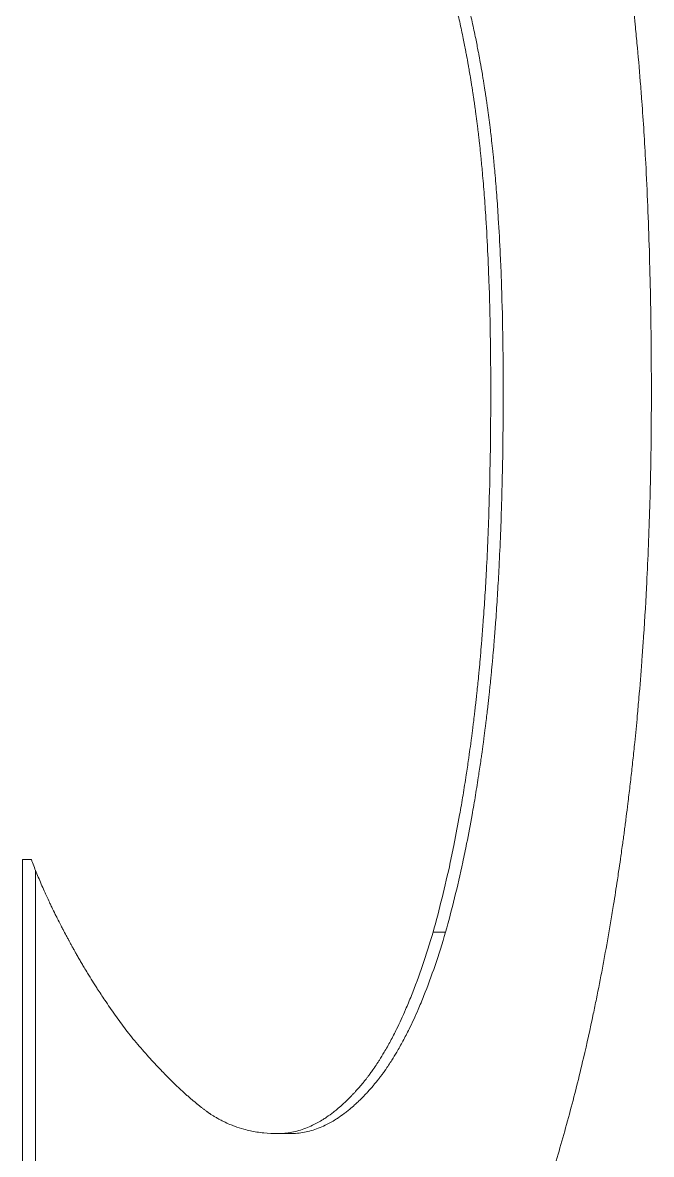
# Model space of a CAD drawing. Header units: millimetres. Extents: x 0 to 8410, y 0 to 5940.
# Drawn here: x 4985.814 to 4986.288, y 2256.405 to 2257.258 of the extents above; entities that cross this region are included whole.
import ezdxf

# ---------------------------------------------------------------- set-up
doc = ezdxf.new("R2010")
doc.units = ezdxf.units.MM
doc.header["$LTSCALE"] = 10
doc.layers.add('가시적인 것(ISO)', color=3, linetype='Continuous', lineweight=5, true_color=0x00ff00)

msp = doc.modelspace()

# ---------------------------------------------------------------- linework, layer by layer
at = {"layer": '가시적인 것(ISO)'}
for p, q in [((4985.8202, 2256.62697), (4985.81363, 2256.62697)), ((4985.81363, 2256.27243), (4985.81363, 2256.62697)), ((4986.13241, 2256.57227), (4986.12299, 2256.57227)), ((4986.01542, 2256.42032), (4986.00592, 2256.42032))]:
    msp.add_line(p, q, dxfattribs=at)
for points, knots in [([(4986.19531, 2257.58118), (4986.20012, 2257.57082), (4986.20476, 2257.56002), (4986.20923, 2257.54876), (4986.21259, 2257.54032), (4986.21584, 2257.53163), (4986.219, 2257.52268), (4986.22006, 2257.5197), (4986.2211, 2257.51669), (4986.22213, 2257.51365), (4986.2242, 2257.50757), (4986.22622, 2257.50138), (4986.2282, 2257.49508), (4986.22918, 2257.49193), (4986.23016, 2257.48875), (4986.23113, 2257.48554), (4986.23306, 2257.47912), (4986.23495, 2257.47259), (4986.2368, 2257.46595), (4986.23772, 2257.46263), (4986.23863, 2257.45929), (4986.23953, 2257.45591), (4986.24133, 2257.44916), (4986.24308, 2257.44229), (4986.2448, 2257.43531), (4986.24565, 2257.43182), (4986.2465, 2257.42831), (4986.24733, 2257.42476), (4986.24858, 2257.41944), (4986.2498, 2257.41406), (4986.251, 2257.40862), (4986.2514, 2257.4068), (4986.2518, 2257.40498), (4986.25219, 2257.40315), (4986.25298, 2257.39949), (4986.25375, 2257.39581), (4986.25452, 2257.39209), (4986.2549, 2257.39024), (4986.25528, 2257.38837), (4986.25566, 2257.3865), (4986.25622, 2257.38369), (4986.25678, 2257.38087), (4986.25733, 2257.37803), (4986.25752, 2257.37709), (4986.2577, 2257.37614), (4986.25788, 2257.37519), (4986.25825, 2257.37329), (4986.25861, 2257.37138), (4986.25897, 2257.36947), (4986.25915, 2257.36851), (4986.25933, 2257.36755), (4986.25951, 2257.36659), (4986.25977, 2257.36515), (4986.26004, 2257.36371), (4986.2603, 2257.36226), (4986.26057, 2257.36081), (4986.26083, 2257.35936), (4986.26109, 2257.3579), (4986.26135, 2257.35645), (4986.26161, 2257.35499), (4986.26187, 2257.35352), (4986.26213, 2257.35206), (4986.26238, 2257.35059), (4986.26264, 2257.34912), (4986.26289, 2257.34765), (4986.26315, 2257.34617), (4986.2634, 2257.34469), (4986.26365, 2257.34321), (4986.2639, 2257.34172), (4986.26414, 2257.34023), (4986.26439, 2257.33873), (4986.26464, 2257.33723), (4986.26488, 2257.33572), (4986.26512, 2257.33421), (4986.26536, 2257.33269), (4986.2656, 2257.33117), (4986.26592, 2257.32914), (4986.26624, 2257.32709), (4986.26655, 2257.32504), (4986.26671, 2257.32401), (4986.26686, 2257.32298), (4986.26702, 2257.32194), (4986.26733, 2257.31988), (4986.26763, 2257.3178), (4986.26793, 2257.3157), (4986.26809, 2257.31466), (4986.26824, 2257.31361), (4986.26838, 2257.31255), (4986.26883, 2257.3094), (4986.26927, 2257.30621), (4986.26971, 2257.303), (4986.26999, 2257.30086), (4986.27028, 2257.2987), (4986.27056, 2257.29654), (4986.27112, 2257.2922), (4986.27167, 2257.28782), (4986.27221, 2257.28339), (4986.27247, 2257.28117), (4986.27274, 2257.27894), (4986.273, 2257.2767), (4986.27378, 2257.26998), (4986.27453, 2257.26315), (4986.27525, 2257.25621), (4986.27573, 2257.25158), (4986.2762, 2257.2469), (4986.27665, 2257.24217), (4986.27755, 2257.23272), (4986.2784, 2257.22307), (4986.27919, 2257.21322), (4986.27958, 2257.2083), (4986.27997, 2257.20332), (4986.28033, 2257.1983), (4986.28144, 2257.18323), (4986.28241, 2257.16772), (4986.28326, 2257.15177), (4986.28383, 2257.14113), (4986.28434, 2257.1303), (4986.28479, 2257.11927), (4986.2857, 2257.09721), (4986.28638, 2257.07436), (4986.28683, 2257.05072), (4986.28729, 2257.02709), (4986.28751, 2257.00266), (4986.28751, 2256.97745)], [0, 0, 0, 0, 0.166667, 0.166667, 0.166667, 0.291667, 0.291667, 0.291667, 0.333333, 0.333333, 0.333333, 0.416667, 0.416667, 0.416667, 0.458333, 0.458333, 0.458333, 0.541667, 0.541667, 0.541667, 0.583333, 0.583333, 0.583333, 0.666667, 0.666667, 0.666667, 0.708333, 0.708333, 0.708333, 0.770833, 0.770833, 0.770833, 0.791667, 0.791667, 0.791667, 0.833333, 0.833333, 0.833333, 0.854167, 0.854167, 0.854167, 0.885417, 0.885417, 0.885417, 0.895833, 0.895833, 0.895833, 0.916667, 0.916667, 0.916667, 0.927083, 0.927083, 0.927083, 0.942708, 0.942708, 0.942708, 0.958333, 0.958333, 0.958333, 0.973958, 0.973958, 0.973958, 0.989583, 0.989583, 0.989583, 1.005208, 1.005208, 1.005208, 1.020833, 1.020833, 1.020833, 1.036458, 1.036458, 1.036458, 1.052083, 1.052083, 1.052083, 1.072917, 1.072917, 1.072917, 1.083333, 1.083333, 1.083333, 1.104167, 1.104167, 1.104167, 1.114583, 1.114583, 1.114583, 1.145833, 1.145833, 1.145833, 1.166667, 1.166667, 1.166667, 1.208333, 1.208333, 1.208333, 1.229167, 1.229167, 1.229167, 1.291667, 1.291667, 1.291667, 1.333333, 1.333333, 1.333333, 1.416667, 1.416667, 1.416667, 1.458333, 1.458333, 1.458333, 1.583333, 1.583333, 1.583333, 1.666667, 1.666667, 1.666667, 1.833333, 1.833333, 1.833333, 2, 2, 2, 2]), ([(4986.16646, 2256.97948), (4986.16646, 2256.99433), (4986.16634, 2257.00874), (4986.16611, 2257.0227), (4986.16588, 2257.03665), (4986.16553, 2257.05016), (4986.16506, 2257.06322), (4986.16483, 2257.06974), (4986.16457, 2257.07616), (4986.16428, 2257.08246), (4986.16384, 2257.09192), (4986.16334, 2257.10112), (4986.16278, 2257.11007), (4986.16259, 2257.11305), (4986.16239, 2257.116), (4986.16219, 2257.11893), (4986.16178, 2257.12478), (4986.16135, 2257.13052), (4986.16088, 2257.13615), (4986.16065, 2257.13896), (4986.16041, 2257.14175), (4986.16016, 2257.14451), (4986.15979, 2257.14864), (4986.15941, 2257.15272), (4986.15901, 2257.15673), (4986.15887, 2257.15806), (4986.15874, 2257.15939), (4986.1586, 2257.16071), (4986.15832, 2257.16336), (4986.15804, 2257.16598), (4986.15775, 2257.16856), (4986.15761, 2257.16986), (4986.15746, 2257.17115), (4986.15731, 2257.17243), (4986.15709, 2257.17435), (4986.15686, 2257.17625), (4986.15663, 2257.17814), (4986.15655, 2257.17877), (4986.15648, 2257.1794), (4986.1564, 2257.18002), (4986.15624, 2257.18128), (4986.15609, 2257.18252), (4986.15593, 2257.18376), (4986.15585, 2257.18438), (4986.15577, 2257.185), (4986.15569, 2257.18561), (4986.15553, 2257.18684), (4986.15536, 2257.18807), (4986.1552, 2257.18928), (4986.15512, 2257.18989), (4986.15503, 2257.1905), (4986.15495, 2257.1911), (4986.15483, 2257.19201), (4986.1547, 2257.19291), (4986.15457, 2257.19381), (4986.15445, 2257.19471), (4986.15432, 2257.19561), (4986.15419, 2257.1965), (4986.15406, 2257.19739), (4986.15393, 2257.19828), (4986.1538, 2257.19916), (4986.15367, 2257.20005), (4986.15354, 2257.20093), (4986.15341, 2257.20181), (4986.15328, 2257.20269), (4986.15314, 2257.20357), (4986.15301, 2257.20444), (4986.15287, 2257.20532), (4986.15274, 2257.20619), (4986.1526, 2257.20706), (4986.15242, 2257.20823), (4986.15224, 2257.20938), (4986.15205, 2257.21054), (4986.15196, 2257.21111), (4986.15187, 2257.21169), (4986.15178, 2257.21226), (4986.15159, 2257.21341), (4986.1514, 2257.21456), (4986.15121, 2257.2157), (4986.15112, 2257.21627), (4986.15102, 2257.21684), (4986.15093, 2257.21741), (4986.15064, 2257.21911), (4986.15035, 2257.22081), (4986.15006, 2257.22249), (4986.14986, 2257.22362), (4986.14967, 2257.22474), (4986.14947, 2257.22585), (4986.14907, 2257.22809), (4986.14867, 2257.2303), (4986.14826, 2257.2325), (4986.14805, 2257.2336), (4986.14785, 2257.2347), (4986.14764, 2257.23579), (4986.14702, 2257.23906), (4986.14638, 2257.2423), (4986.14573, 2257.2455), (4986.14529, 2257.24763), (4986.14485, 2257.24975), (4986.1444, 2257.25185), (4986.14351, 2257.25605), (4986.14259, 2257.26019), (4986.14165, 2257.26426), (4986.14117, 2257.2663), (4986.1407, 2257.26832), (4986.14021, 2257.27032), (4986.13876, 2257.27633), (4986.13725, 2257.28219), (4986.13569, 2257.2879), (4986.13464, 2257.29171), (4986.13358, 2257.29545), (4986.13249, 2257.29912), (4986.1303, 2257.30648), (4986.12802, 2257.31357), (4986.12565, 2257.3204), (4986.12327, 2257.32722), (4986.1208, 2257.33379), (4986.11823, 2257.34009)], [0, 0, 0, 0, 0.166667, 0.166667, 0.166667, 0.333333, 0.333333, 0.333333, 0.416667, 0.416667, 0.416667, 0.541667, 0.541667, 0.541667, 0.583333, 0.583333, 0.583333, 0.666667, 0.666667, 0.666667, 0.708333, 0.708333, 0.708333, 0.770833, 0.770833, 0.770833, 0.791667, 0.791667, 0.791667, 0.833333, 0.833333, 0.833333, 0.854167, 0.854167, 0.854167, 0.885417, 0.885417, 0.885417, 0.895833, 0.895833, 0.895833, 0.916667, 0.916667, 0.916667, 0.927083, 0.927083, 0.927083, 0.947917, 0.947917, 0.947917, 0.958333, 0.958333, 0.958333, 0.973958, 0.973958, 0.973958, 0.989583, 0.989583, 0.989583, 1.005208, 1.005208, 1.005208, 1.020833, 1.020833, 1.020833, 1.036458, 1.036458, 1.036458, 1.052083, 1.052083, 1.052083, 1.072917, 1.072917, 1.072917, 1.083333, 1.083333, 1.083333, 1.104167, 1.104167, 1.104167, 1.114583, 1.114583, 1.114583, 1.145833, 1.145833, 1.145833, 1.166667, 1.166667, 1.166667, 1.208333, 1.208333, 1.208333, 1.229167, 1.229167, 1.229167, 1.291667, 1.291667, 1.291667, 1.333333, 1.333333, 1.333333, 1.416667, 1.416667, 1.416667, 1.458333, 1.458333, 1.458333, 1.583333, 1.583333, 1.583333, 1.666667, 1.666667, 1.666667, 1.833333, 1.833333, 1.833333, 2, 2, 2, 2]), ([(4986.17585, 2256.97948), (4986.17585, 2256.99433), (4986.17573, 2257.00874), (4986.1755, 2257.0227), (4986.17527, 2257.03665), (4986.17492, 2257.05016), (4986.17445, 2257.06322), (4986.17422, 2257.06974), (4986.17396, 2257.07616), (4986.17367, 2257.08246), (4986.17323, 2257.09192), (4986.17273, 2257.10112), (4986.17216, 2257.11007), (4986.17198, 2257.11305), (4986.17178, 2257.116), (4986.17158, 2257.11893), (4986.17117, 2257.12478), (4986.17074, 2257.13052), (4986.17027, 2257.13615), (4986.17004, 2257.13896), (4986.1698, 2257.14175), (4986.16956, 2257.14451), (4986.16919, 2257.14864), (4986.1688, 2257.15272), (4986.1684, 2257.15673), (4986.16826, 2257.15806), (4986.16813, 2257.15939), (4986.16799, 2257.16071), (4986.16772, 2257.16336), (4986.16743, 2257.16598), (4986.16714, 2257.16856), (4986.167, 2257.16986), (4986.16685, 2257.17115), (4986.16671, 2257.17243), (4986.16648, 2257.17435), (4986.16626, 2257.17625), (4986.16603, 2257.17814), (4986.16595, 2257.17877), (4986.16587, 2257.1794), (4986.16579, 2257.18002), (4986.16564, 2257.18128), (4986.16548, 2257.18252), (4986.16532, 2257.18376), (4986.16524, 2257.18438), (4986.16516, 2257.185), (4986.16508, 2257.18561), (4986.16492, 2257.18684), (4986.16476, 2257.18807), (4986.16459, 2257.18928), (4986.16451, 2257.18989), (4986.16443, 2257.1905), (4986.16435, 2257.1911), (4986.16422, 2257.19201), (4986.1641, 2257.19291), (4986.16397, 2257.19381), (4986.16384, 2257.19471), (4986.16372, 2257.19561), (4986.16359, 2257.1965), (4986.16346, 2257.19739), (4986.16333, 2257.19828), (4986.1632, 2257.19916), (4986.16307, 2257.20005), (4986.16294, 2257.20093), (4986.1628, 2257.20181), (4986.16267, 2257.20269), (4986.16254, 2257.20357), (4986.1624, 2257.20444), (4986.16227, 2257.20532), (4986.16214, 2257.20619), (4986.162, 2257.20706), (4986.16182, 2257.20823), (4986.16164, 2257.20938), (4986.16145, 2257.21054), (4986.16136, 2257.21111), (4986.16127, 2257.21169), (4986.16117, 2257.21226), (4986.16099, 2257.21341), (4986.1608, 2257.21456), (4986.16061, 2257.2157), (4986.16052, 2257.21627), (4986.16042, 2257.21684), (4986.16033, 2257.21741), (4986.16004, 2257.21911), (4986.15975, 2257.22081), (4986.15946, 2257.22249), (4986.15926, 2257.22362), (4986.15907, 2257.22474), (4986.15887, 2257.22585), (4986.15847, 2257.22809), (4986.15807, 2257.2303), (4986.15766, 2257.2325), (4986.15745, 2257.2336), (4986.15725, 2257.2347), (4986.15704, 2257.23579), (4986.15642, 2257.23906), (4986.15578, 2257.2423), (4986.15513, 2257.2455), (4986.15469, 2257.24763), (4986.15425, 2257.24975), (4986.15381, 2257.25185), (4986.15291, 2257.25605), (4986.15199, 2257.26019), (4986.15105, 2257.26426), (4986.15058, 2257.2663), (4986.1501, 2257.26832), (4986.14962, 2257.27032), (4986.14816, 2257.27633), (4986.14666, 2257.28219), (4986.14509, 2257.2879), (4986.14405, 2257.29171), (4986.14299, 2257.29545), (4986.1419, 2257.29912), (4986.13972, 2257.30648), (4986.13744, 2257.31357), (4986.13506, 2257.3204), (4986.13269, 2257.32722), (4986.13022, 2257.33379), (4986.12765, 2257.34009)], [0, 0, 0, 0, 0.166667, 0.166667, 0.166667, 0.333333, 0.333333, 0.333333, 0.416667, 0.416667, 0.416667, 0.541667, 0.541667, 0.541667, 0.583333, 0.583333, 0.583333, 0.666667, 0.666667, 0.666667, 0.708333, 0.708333, 0.708333, 0.770833, 0.770833, 0.770833, 0.791667, 0.791667, 0.791667, 0.833333, 0.833333, 0.833333, 0.854167, 0.854167, 0.854167, 0.885417, 0.885417, 0.885417, 0.895833, 0.895833, 0.895833, 0.916667, 0.916667, 0.916667, 0.927083, 0.927083, 0.927083, 0.947917, 0.947917, 0.947917, 0.958333, 0.958333, 0.958333, 0.973958, 0.973958, 0.973958, 0.989583, 0.989583, 0.989583, 1.005208, 1.005208, 1.005208, 1.020833, 1.020833, 1.020833, 1.036458, 1.036458, 1.036458, 1.052083, 1.052083, 1.052083, 1.072917, 1.072917, 1.072917, 1.083333, 1.083333, 1.083333, 1.104167, 1.104167, 1.104167, 1.114583, 1.114583, 1.114583, 1.145833, 1.145833, 1.145833, 1.166667, 1.166667, 1.166667, 1.208333, 1.208333, 1.208333, 1.229167, 1.229167, 1.229167, 1.291667, 1.291667, 1.291667, 1.333333, 1.333333, 1.333333, 1.416667, 1.416667, 1.416667, 1.458333, 1.458333, 1.458333, 1.583333, 1.583333, 1.583333, 1.666667, 1.666667, 1.666667, 1.833333, 1.833333, 1.833333, 2, 2, 2, 2]), ([(4986.12299, 2256.57227), (4986.12534, 2256.58059), (4986.1276, 2256.58915), (4986.12977, 2256.59793), (4986.13193, 2256.60671), (4986.13401, 2256.61571), (4986.13599, 2256.62494), (4986.13698, 2256.62955), (4986.13795, 2256.63422), (4986.1389, 2256.63895), (4986.14032, 2256.64604), (4986.14168, 2256.65326), (4986.143, 2256.6606), (4986.14343, 2256.66305), (4986.14387, 2256.66551), (4986.14429, 2256.66799), (4986.14515, 2256.67294), (4986.14597, 2256.67795), (4986.14678, 2256.68302), (4986.14718, 2256.68555), (4986.14758, 2256.6881), (4986.14797, 2256.69066), (4986.14856, 2256.6945), (4986.14913, 2256.69837), (4986.14969, 2256.70227), (4986.14988, 2256.70357), (4986.15006, 2256.70488), (4986.15025, 2256.70619), (4986.15062, 2256.7088), (4986.15098, 2256.71144), (4986.15133, 2256.71408), (4986.15151, 2256.7154), (4986.15169, 2256.71673), (4986.15186, 2256.71806), (4986.15221, 2256.72072), (4986.15256, 2256.72339), (4986.1529, 2256.72608), (4986.15306, 2256.72742), (4986.15323, 2256.72877), (4986.1534, 2256.73012), (4986.15365, 2256.73214), (4986.15389, 2256.73418), (4986.15414, 2256.73622), (4986.15422, 2256.7369), (4986.1543, 2256.73758), (4986.15438, 2256.73826), (4986.1545, 2256.73929), (4986.15462, 2256.74031), (4986.15474, 2256.74134), (4986.15485, 2256.74237), (4986.15497, 2256.7434), (4986.15509, 2256.74443), (4986.1552, 2256.74546), (4986.15532, 2256.74649), (4986.15544, 2256.74753), (4986.15555, 2256.74857), (4986.15567, 2256.7496), (4986.15578, 2256.75065), (4986.15593, 2256.75204), (4986.15608, 2256.75343), (4986.15623, 2256.75483), (4986.1563, 2256.75553), (4986.15637, 2256.75623), (4986.15645, 2256.75693), (4986.15667, 2256.75903), (4986.15688, 2256.76115), (4986.1571, 2256.76328), (4986.15724, 2256.7647), (4986.15738, 2256.76612), (4986.15751, 2256.76755), (4986.15779, 2256.77041), (4986.15806, 2256.77328), (4986.15833, 2256.77618), (4986.15846, 2256.77763), (4986.15859, 2256.77908), (4986.15872, 2256.78054), (4986.15897, 2256.78346), (4986.15923, 2256.7864), (4986.15947, 2256.78935), (4986.15959, 2256.79083), (4986.15971, 2256.79231), (4986.15983, 2256.7938), (4986.16019, 2256.79827), (4986.16053, 2256.80278), (4986.16086, 2256.80733), (4986.16108, 2256.81037), (4986.16129, 2256.81343), (4986.1615, 2256.8165), (4986.16191, 2256.82266), (4986.1623, 2256.82889), (4986.16266, 2256.8352), (4986.16284, 2256.83836), (4986.16302, 2256.84153), (4986.16318, 2256.84473), (4986.16402, 2256.86071), (4986.1647, 2256.87719), (4986.16522, 2256.89416), (4986.16605, 2256.92133), (4986.16646, 2256.94976), (4986.16646, 2256.97948)], [0, 0, 0, 0, 0.166667, 0.166667, 0.166667, 0.333333, 0.333333, 0.333333, 0.416667, 0.416667, 0.416667, 0.541667, 0.541667, 0.541667, 0.583333, 0.583333, 0.583333, 0.666667, 0.666667, 0.666667, 0.708333, 0.708333, 0.708333, 0.770833, 0.770833, 0.770833, 0.791667, 0.791667, 0.791667, 0.833333, 0.833333, 0.833333, 0.854167, 0.854167, 0.854167, 0.895833, 0.895833, 0.895833, 0.916667, 0.916667, 0.916667, 0.947917, 0.947917, 0.947917, 0.958333, 0.958333, 0.958333, 0.973958, 0.973958, 0.973958, 0.989583, 0.989583, 0.989583, 1.005208, 1.005208, 1.005208, 1.020833, 1.020833, 1.020833, 1.041667, 1.041667, 1.041667, 1.052083, 1.052083, 1.052083, 1.083333, 1.083333, 1.083333, 1.104167, 1.104167, 1.104167, 1.145833, 1.145833, 1.145833, 1.166667, 1.166667, 1.166667, 1.208333, 1.208333, 1.208333, 1.229167, 1.229167, 1.229167, 1.291667, 1.291667, 1.291667, 1.333333, 1.333333, 1.333333, 1.416667, 1.416667, 1.416667, 1.458333, 1.458333, 1.458333, 1.666667, 1.666667, 1.666667, 2, 2, 2, 2]), ([(4986.13241, 2256.57227), (4986.13476, 2256.58059), (4986.13701, 2256.58915), (4986.13918, 2256.59793), (4986.14134, 2256.60671), (4986.14342, 2256.61571), (4986.1454, 2256.62494), (4986.14639, 2256.62955), (4986.14736, 2256.63422), (4986.1483, 2256.63895), (4986.14972, 2256.64604), (4986.15109, 2256.65326), (4986.1524, 2256.6606), (4986.15284, 2256.66305), (4986.15327, 2256.66551), (4986.1537, 2256.66799), (4986.15455, 2256.67294), (4986.15538, 2256.67795), (4986.15618, 2256.68302), (4986.15658, 2256.68555), (4986.15698, 2256.6881), (4986.15737, 2256.69066), (4986.15796, 2256.6945), (4986.15853, 2256.69837), (4986.15909, 2256.70227), (4986.15928, 2256.70357), (4986.15946, 2256.70488), (4986.15965, 2256.70619), (4986.16001, 2256.7088), (4986.16038, 2256.71144), (4986.16073, 2256.71408), (4986.16091, 2256.7154), (4986.16109, 2256.71673), (4986.16126, 2256.71806), (4986.16161, 2256.72072), (4986.16195, 2256.72339), (4986.16229, 2256.72608), (4986.16246, 2256.72742), (4986.16263, 2256.72877), (4986.16279, 2256.73012), (4986.16304, 2256.73214), (4986.16329, 2256.73418), (4986.16353, 2256.73622), (4986.16361, 2256.7369), (4986.16369, 2256.73758), (4986.16377, 2256.73826), (4986.16389, 2256.73929), (4986.16401, 2256.74031), (4986.16413, 2256.74134), (4986.16425, 2256.74237), (4986.16437, 2256.7434), (4986.16448, 2256.74443), (4986.1646, 2256.74546), (4986.16472, 2256.74649), (4986.16483, 2256.74753), (4986.16495, 2256.74857), (4986.16506, 2256.7496), (4986.16517, 2256.75065), (4986.16532, 2256.75204), (4986.16547, 2256.75343), (4986.16562, 2256.75483), (4986.1657, 2256.75553), (4986.16577, 2256.75623), (4986.16584, 2256.75693), (4986.16606, 2256.75903), (4986.16628, 2256.76115), (4986.16649, 2256.76328), (4986.16663, 2256.7647), (4986.16677, 2256.76612), (4986.16691, 2256.76755), (4986.16718, 2256.77041), (4986.16745, 2256.77328), (4986.16772, 2256.77618), (4986.16785, 2256.77763), (4986.16798, 2256.77908), (4986.16811, 2256.78054), (4986.16837, 2256.78346), (4986.16862, 2256.7864), (4986.16886, 2256.78935), (4986.16898, 2256.79083), (4986.16911, 2256.79231), (4986.16922, 2256.7938), (4986.16958, 2256.79827), (4986.16992, 2256.80278), (4986.17025, 2256.80733), (4986.17047, 2256.81037), (4986.17068, 2256.81343), (4986.17089, 2256.8165), (4986.1713, 2256.82266), (4986.17169, 2256.82889), (4986.17205, 2256.8352), (4986.17223, 2256.83836), (4986.17241, 2256.84153), (4986.17257, 2256.84473), (4986.17341, 2256.86071), (4986.17409, 2256.87719), (4986.17461, 2256.89416), (4986.17543, 2256.92133), (4986.17585, 2256.94976), (4986.17585, 2256.97948)], [0, 0, 0, 0, 0.166667, 0.166667, 0.166667, 0.333333, 0.333333, 0.333333, 0.416667, 0.416667, 0.416667, 0.541667, 0.541667, 0.541667, 0.583333, 0.583333, 0.583333, 0.666667, 0.666667, 0.666667, 0.708333, 0.708333, 0.708333, 0.770833, 0.770833, 0.770833, 0.791667, 0.791667, 0.791667, 0.833333, 0.833333, 0.833333, 0.854167, 0.854167, 0.854167, 0.895833, 0.895833, 0.895833, 0.916667, 0.916667, 0.916667, 0.947917, 0.947917, 0.947917, 0.958333, 0.958333, 0.958333, 0.973958, 0.973958, 0.973958, 0.989583, 0.989583, 0.989583, 1.005208, 1.005208, 1.005208, 1.020833, 1.020833, 1.020833, 1.041667, 1.041667, 1.041667, 1.052083, 1.052083, 1.052083, 1.083333, 1.083333, 1.083333, 1.104167, 1.104167, 1.104167, 1.145833, 1.145833, 1.145833, 1.166667, 1.166667, 1.166667, 1.208333, 1.208333, 1.208333, 1.229167, 1.229167, 1.229167, 1.291667, 1.291667, 1.291667, 1.333333, 1.333333, 1.333333, 1.416667, 1.416667, 1.416667, 1.458333, 1.458333, 1.458333, 1.666667, 1.666667, 1.666667, 2, 2, 2, 2]), ([(4986.28751, 2256.97745), (4986.28751, 2256.95742), (4986.28732, 2256.93763), (4986.28692, 2256.91808), (4986.28653, 2256.89853), (4986.28594, 2256.87923), (4986.28516, 2256.86017), (4986.28477, 2256.85064), (4986.28433, 2256.84117), (4986.28384, 2256.83177), (4986.28311, 2256.81766), (4986.28226, 2256.80368), (4986.28131, 2256.78985), (4986.28099, 2256.78523), (4986.28066, 2256.78064), (4986.28032, 2256.77605), (4986.27964, 2256.76689), (4986.27891, 2256.75779), (4986.27813, 2256.74875), (4986.27773, 2256.74423), (4986.27733, 2256.73972), (4986.27692, 2256.73523), (4986.2763, 2256.72849), (4986.27565, 2256.72179), (4986.27497, 2256.71513), (4986.27475, 2256.7129), (4986.27452, 2256.71069), (4986.27429, 2256.70847), (4986.27382, 2256.70404), (4986.27335, 2256.69963), (4986.27286, 2256.69523), (4986.27262, 2256.69303), (4986.27237, 2256.69083), (4986.27212, 2256.68864), (4986.27163, 2256.68426), (4986.27112, 2256.67989), (4986.27059, 2256.67554), (4986.27033, 2256.67336), (4986.27007, 2256.67119), (4986.2698, 2256.66902), (4986.2694, 2256.66576), (4986.26899, 2256.66252), (4986.26858, 2256.65928), (4986.26844, 2256.6582), (4986.2683, 2256.65713), (4986.26816, 2256.65605), (4986.26795, 2256.65443), (4986.26774, 2256.65282), (4986.26753, 2256.65121), (4986.26732, 2256.6496), (4986.2671, 2256.64799), (4986.26689, 2256.64638), (4986.26667, 2256.64478), (4986.26645, 2256.64317), (4986.26623, 2256.64157), (4986.26601, 2256.63997), (4986.26579, 2256.63837), (4986.26557, 2256.63677), (4986.26527, 2256.63465), (4986.26498, 2256.63253), (4986.26468, 2256.63041), (4986.26453, 2256.62935), (4986.26437, 2256.6283), (4986.26422, 2256.62724), (4986.26377, 2256.62408), (4986.26331, 2256.62093), (4986.26284, 2256.61779), (4986.26253, 2256.6157), (4986.26222, 2256.61362), (4986.2619, 2256.61154), (4986.26096, 2256.6053), (4986.25999, 2256.59911), (4986.259, 2256.59297), (4986.25834, 2256.58889), (4986.25767, 2256.58482), (4986.25699, 2256.58078), (4986.25563, 2256.57269), (4986.25424, 2256.5647), (4986.2528, 2256.5568), (4986.25209, 2256.55285), (4986.25136, 2256.54893), (4986.25062, 2256.54503), (4986.24915, 2256.53722), (4986.24764, 2256.52951), (4986.24609, 2256.5219), (4986.24532, 2256.51809), (4986.24453, 2256.51431), (4986.24374, 2256.51054), (4986.24136, 2256.49926), (4986.2389, 2256.48819), (4986.23635, 2256.47733), (4986.23465, 2256.47009), (4986.23292, 2256.46294), (4986.23114, 2256.45589), (4986.2276, 2256.44178), (4986.2239, 2256.42805), (4986.22007, 2256.41469), (4986.21623, 2256.40134), (4986.21225, 2256.38836), (4986.20812, 2256.37575)], [0, 0, 0, 0, 0.166667, 0.166667, 0.166667, 0.333333, 0.333333, 0.333333, 0.416667, 0.416667, 0.416667, 0.541667, 0.541667, 0.541667, 0.583333, 0.583333, 0.583333, 0.666667, 0.666667, 0.666667, 0.708333, 0.708333, 0.708333, 0.770833, 0.770833, 0.770833, 0.791667, 0.791667, 0.791667, 0.833333, 0.833333, 0.833333, 0.854167, 0.854167, 0.854167, 0.895833, 0.895833, 0.895833, 0.916667, 0.916667, 0.916667, 0.947917, 0.947917, 0.947917, 0.958333, 0.958333, 0.958333, 0.973958, 0.973958, 0.973958, 0.989583, 0.989583, 0.989583, 1.005208, 1.005208, 1.005208, 1.020833, 1.020833, 1.020833, 1.041667, 1.041667, 1.041667, 1.052083, 1.052083, 1.052083, 1.083333, 1.083333, 1.083333, 1.104167, 1.104167, 1.104167, 1.166667, 1.166667, 1.166667, 1.208333, 1.208333, 1.208333, 1.291667, 1.291667, 1.291667, 1.333333, 1.333333, 1.333333, 1.416667, 1.416667, 1.416667, 1.458333, 1.458333, 1.458333, 1.583333, 1.583333, 1.583333, 1.666667, 1.666667, 1.666667, 1.833333, 1.833333, 1.833333, 2, 2, 2, 2]), ([(4985.8202, 2256.62697), (4985.82135, 2256.62381), (4985.8226, 2256.62059), (4985.82393, 2256.61729), (4985.82526, 2256.61398), (4985.82668, 2256.61061), (4985.82818, 2256.60716), (4985.82894, 2256.60543), (4985.82971, 2256.60369), (4985.83051, 2256.60192), (4985.8317, 2256.59928), (4985.83294, 2256.59659), (4985.83424, 2256.59386), (4985.83467, 2256.59295), (4985.83511, 2256.59204), (4985.83555, 2256.59112), (4985.83643, 2256.58928), (4985.83734, 2256.58742), (4985.83827, 2256.58555), (4985.83874, 2256.58461), (4985.83921, 2256.58367), (4985.83968, 2256.58272), (4985.84063, 2256.58082), (4985.84161, 2256.57891), (4985.84261, 2256.57698), (4985.8431, 2256.57601), (4985.84361, 2256.57504), (4985.84412, 2256.57407), (4985.84488, 2256.5726), (4985.84566, 2256.57113), (4985.84645, 2256.56964), (4985.84672, 2256.56915), (4985.84698, 2256.56865), (4985.84725, 2256.56816), (4985.84765, 2256.56741), (4985.84805, 2256.56666), (4985.84846, 2256.56591), (4985.84859, 2256.56566), (4985.84873, 2256.56541), (4985.84886, 2256.56516), (4985.84907, 2256.56478), (4985.84927, 2256.56441), (4985.84948, 2256.56403), (4985.84968, 2256.56365), (4985.84989, 2256.56327), (4985.8501, 2256.56289), (4985.85031, 2256.56252), (4985.85051, 2256.56214), (4985.85072, 2256.56176), (4985.85093, 2256.56138), (4985.85114, 2256.561), (4985.85135, 2256.56062), (4985.85163, 2256.56011), (4985.85191, 2256.55961), (4985.85219, 2256.5591), (4985.85233, 2256.55885), (4985.85247, 2256.5586), (4985.85261, 2256.55835), (4985.85303, 2256.55759), (4985.85346, 2256.55684), (4985.85388, 2256.55609), (4985.85417, 2256.55558), (4985.85445, 2256.55508), (4985.85474, 2256.55458), (4985.85531, 2256.55358), (4985.85588, 2256.55258), (4985.85646, 2256.55159), (4985.85674, 2256.55109), (4985.85703, 2256.55059), (4985.85732, 2256.55009), (4985.8579, 2256.5491), (4985.85848, 2256.54811), (4985.85907, 2256.54712), (4985.85936, 2256.54662), (4985.85965, 2256.54613), (4985.85995, 2256.54563), (4985.86083, 2256.54415), (4985.86171, 2256.54268), (4985.86261, 2256.54121), (4985.8632, 2256.54023), (4985.8638, 2256.53925), (4985.86441, 2256.53827), (4985.86561, 2256.53632), (4985.86683, 2256.53438), (4985.86805, 2256.53245), (4985.86867, 2256.53148), (4985.86928, 2256.53052), (4985.8699, 2256.52956), (4985.87176, 2256.52667), (4985.87365, 2256.52381), (4985.87556, 2256.52097), (4985.87684, 2256.51908), (4985.87812, 2256.51719), (4985.87942, 2256.51531), (4985.88202, 2256.51156), (4985.88467, 2256.50785), (4985.88737, 2256.50417), (4985.89006, 2256.50049), (4985.89281, 2256.49686), (4985.8956, 2256.49325)], [0, 0, 0, 0, 0.166667, 0.166667, 0.166667, 0.333333, 0.333333, 0.333333, 0.416667, 0.416667, 0.416667, 0.541667, 0.541667, 0.541667, 0.583333, 0.583333, 0.583333, 0.666667, 0.666667, 0.666667, 0.708333, 0.708333, 0.708333, 0.791667, 0.791667, 0.791667, 0.833333, 0.833333, 0.833333, 0.895833, 0.895833, 0.895833, 0.916667, 0.916667, 0.916667, 0.947917, 0.947917, 0.947917, 0.958333, 0.958333, 0.958333, 0.973958, 0.973958, 0.973958, 0.989583, 0.989583, 0.989583, 1.005208, 1.005208, 1.005208, 1.020833, 1.020833, 1.020833, 1.041667, 1.041667, 1.041667, 1.052083, 1.052083, 1.052083, 1.083333, 1.083333, 1.083333, 1.104167, 1.104167, 1.104167, 1.145833, 1.145833, 1.145833, 1.166667, 1.166667, 1.166667, 1.208333, 1.208333, 1.208333, 1.229167, 1.229167, 1.229167, 1.291667, 1.291667, 1.291667, 1.333333, 1.333333, 1.333333, 1.416667, 1.416667, 1.416667, 1.458333, 1.458333, 1.458333, 1.583333, 1.583333, 1.583333, 1.666667, 1.666667, 1.666667, 1.833333, 1.833333, 1.833333, 2, 2, 2, 2]), ([(4985.82326, 2256.27243), (4985.82326, 2256.28228), (4985.82326, 2256.29212), (4985.82326, 2256.30197), (4985.82326, 2256.31182), (4985.82326, 2256.32167), (4985.82326, 2256.33152), (4985.82326, 2256.33644), (4985.82326, 2256.34137), (4985.82326, 2256.34629), (4985.82326, 2256.35614), (4985.82326, 2256.36599), (4985.82326, 2256.37583), (4985.82326, 2256.38076), (4985.82326, 2256.38568), (4985.82326, 2256.39061), (4985.82326, 2256.40045), (4985.82326, 2256.4103), (4985.82326, 2256.42015), (4985.82326, 2256.42508), (4985.82326, 2256.43), (4985.82326, 2256.43492), (4985.82326, 2256.44477), (4985.82326, 2256.45462), (4985.82326, 2256.46447), (4985.82326, 2256.46939), (4985.82326, 2256.47432), (4985.82326, 2256.47924), (4985.82326, 2256.48909), (4985.82326, 2256.49894), (4985.82326, 2256.50879), (4985.82326, 2256.51371), (4985.82326, 2256.51863), (4985.82326, 2256.52356), (4985.82326, 2256.53833), (4985.82326, 2256.5531), (4985.82326, 2256.56788), (4985.82326, 2256.5849), (4985.82326, 2256.60193), (4985.82326, 2256.61896)], [0, 0, 0, 0, 0.00295448, 0.00295448, 0.00295448, 0.00590897, 0.00590897, 0.00590897, 0.00738621, 0.00738621, 0.00738621, 0.01034069, 0.01034069, 0.01034069, 0.01181794, 0.01181794, 0.01181794, 0.01477242, 0.01477242, 0.01477242, 0.01624966, 0.01624966, 0.01624966, 0.01920415, 0.01920415, 0.01920415, 0.02068139, 0.02068139, 0.02068139, 0.02363587, 0.02363587, 0.02363587, 0.02511311, 0.02511311, 0.02511311, 0.02954484, 0.02954484, 0.02954484, 0.03465337, 0.03465337, 0.03465337, 0.03465337]), ([(4986.00592, 2256.42032), (4986.00944, 2256.42032), (4986.01296, 2256.42066), (4986.01647, 2256.42133), (4986.01998, 2256.42201), (4986.02348, 2256.42302), (4986.02698, 2256.42437), (4986.02873, 2256.42505), (4986.03048, 2256.42581), (4986.03223, 2256.42665), (4986.03485, 2256.42792), (4986.03746, 2256.42937), (4986.04008, 2256.43102), (4986.04095, 2256.43157), (4986.04182, 2256.43214), (4986.04269, 2256.43273), (4986.04443, 2256.43391), (4986.04617, 2256.43518), (4986.0479, 2256.43653), (4986.04877, 2256.4372), (4986.04964, 2256.4379), (4986.05051, 2256.43862), (4986.05181, 2256.43969), (4986.05311, 2256.44082), (4986.05441, 2256.44199), (4986.05484, 2256.44238), (4986.05528, 2256.44277), (4986.05571, 2256.44318), (4986.05658, 2256.44398), (4986.05744, 2256.4448), (4986.05831, 2256.44564), (4986.05874, 2256.44607), (4986.05917, 2256.44649), (4986.0596, 2256.44693), (4986.06025, 2256.44758), (4986.0609, 2256.44824), (4986.06155, 2256.44891), (4986.06176, 2256.44913), (4986.06198, 2256.44936), (4986.0622, 2256.44959), (4986.06263, 2256.45004), (4986.06306, 2256.4505), (4986.06349, 2256.45096), (4986.06371, 2256.45119), (4986.06392, 2256.45143), (4986.06414, 2256.45166), (4986.06446, 2256.45202), (4986.06479, 2256.45237), (4986.06511, 2256.45273), (4986.06543, 2256.45309), (4986.06576, 2256.45345), (4986.06608, 2256.45381), (4986.0664, 2256.45418), (4986.06673, 2256.45454), (4986.06705, 2256.45491), (4986.06737, 2256.45528), (4986.0677, 2256.45566), (4986.06802, 2256.45603), (4986.06834, 2256.45641), (4986.06867, 2256.45679), (4986.06899, 2256.45717), (4986.06931, 2256.45755), (4986.06963, 2256.45794), (4986.06996, 2256.45832), (4986.07028, 2256.45871), (4986.0706, 2256.45911), (4986.07092, 2256.4595), (4986.07124, 2256.4599), (4986.07156, 2256.4603), (4986.07188, 2256.4607), (4986.0723, 2256.46124), (4986.07273, 2256.46178), (4986.07315, 2256.46233), (4986.07336, 2256.46261), (4986.07357, 2256.46288), (4986.07378, 2256.46316), (4986.07421, 2256.46372), (4986.07463, 2256.46428), (4986.07505, 2256.46485), (4986.07526, 2256.46513), (4986.07547, 2256.46542), (4986.07568, 2256.4657), (4986.0763, 2256.46656), (4986.07693, 2256.46744), (4986.07755, 2256.46833), (4986.07797, 2256.46892), (4986.07838, 2256.46952), (4986.0788, 2256.47012), (4986.07962, 2256.47133), (4986.08045, 2256.47257), (4986.08127, 2256.47383), (4986.08167, 2256.47446), (4986.08208, 2256.47509), (4986.08249, 2256.47574), (4986.08371, 2256.47766), (4986.08492, 2256.47964), (4986.08612, 2256.48168), (4986.08692, 2256.48304), (4986.08772, 2256.48442), (4986.08851, 2256.48583), (4986.09009, 2256.48864), (4986.09166, 2256.49155), (4986.0932, 2256.49456), (4986.09398, 2256.49607), (4986.09475, 2256.4976), (4986.09551, 2256.49915), (4986.09781, 2256.50382), (4986.10006, 2256.5087), (4986.10227, 2256.51381), (4986.10375, 2256.51721), (4986.1052, 2256.52072), (4986.10664, 2256.52432), (4986.10951, 2256.53152), (4986.11232, 2256.53912), (4986.11504, 2256.54711), (4986.11777, 2256.5551), (4986.12042, 2256.56349), (4986.12299, 2256.57227)], [0, 0, 0, 0, 0.166667, 0.166667, 0.166667, 0.333333, 0.333333, 0.333333, 0.416667, 0.416667, 0.416667, 0.541667, 0.541667, 0.541667, 0.583333, 0.583333, 0.583333, 0.666667, 0.666667, 0.666667, 0.708333, 0.708333, 0.708333, 0.770833, 0.770833, 0.770833, 0.791667, 0.791667, 0.791667, 0.833333, 0.833333, 0.833333, 0.854167, 0.854167, 0.854167, 0.885417, 0.885417, 0.885417, 0.895833, 0.895833, 0.895833, 0.916667, 0.916667, 0.916667, 0.927083, 0.927083, 0.927083, 0.942708, 0.942708, 0.942708, 0.958333, 0.958333, 0.958333, 0.973958, 0.973958, 0.973958, 0.989583, 0.989583, 0.989583, 1.005208, 1.005208, 1.005208, 1.020833, 1.020833, 1.020833, 1.036458, 1.036458, 1.036458, 1.052083, 1.052083, 1.052083, 1.072917, 1.072917, 1.072917, 1.083333, 1.083333, 1.083333, 1.104167, 1.104167, 1.104167, 1.114583, 1.114583, 1.114583, 1.145833, 1.145833, 1.145833, 1.166667, 1.166667, 1.166667, 1.208333, 1.208333, 1.208333, 1.229167, 1.229167, 1.229167, 1.291667, 1.291667, 1.291667, 1.333333, 1.333333, 1.333333, 1.416667, 1.416667, 1.416667, 1.458333, 1.458333, 1.458333, 1.583333, 1.583333, 1.583333, 1.666667, 1.666667, 1.666667, 1.833333, 1.833333, 1.833333, 2, 2, 2, 2]), ([(4986.01542, 2256.42032), (4986.01893, 2256.42032), (4986.02245, 2256.42066), (4986.02596, 2256.42133), (4986.02947, 2256.42201), (4986.03297, 2256.42302), (4986.03646, 2256.42437), (4986.03821, 2256.42505), (4986.03996, 2256.42581), (4986.04171, 2256.42665), (4986.04432, 2256.42792), (4986.04694, 2256.42937), (4986.04955, 2256.43102), (4986.05042, 2256.43157), (4986.05129, 2256.43214), (4986.05216, 2256.43273), (4986.0539, 2256.43391), (4986.05564, 2256.43518), (4986.05737, 2256.43653), (4986.05824, 2256.4372), (4986.05911, 2256.4379), (4986.05998, 2256.43862), (4986.06128, 2256.43969), (4986.06258, 2256.44082), (4986.06387, 2256.44199), (4986.06431, 2256.44238), (4986.06474, 2256.44277), (4986.06517, 2256.44318), (4986.06604, 2256.44398), (4986.0669, 2256.4448), (4986.06777, 2256.44564), (4986.0682, 2256.44607), (4986.06863, 2256.44649), (4986.06906, 2256.44693), (4986.06971, 2256.44758), (4986.07036, 2256.44824), (4986.07101, 2256.44891), (4986.07122, 2256.44913), (4986.07144, 2256.44936), (4986.07166, 2256.44959), (4986.07209, 2256.45004), (4986.07252, 2256.4505), (4986.07295, 2256.45096), (4986.07317, 2256.45119), (4986.07338, 2256.45143), (4986.0736, 2256.45166), (4986.07392, 2256.45202), (4986.07424, 2256.45237), (4986.07457, 2256.45273), (4986.07489, 2256.45309), (4986.07521, 2256.45345), (4986.07554, 2256.45381), (4986.07586, 2256.45418), (4986.07618, 2256.45454), (4986.07651, 2256.45491), (4986.07683, 2256.45528), (4986.07715, 2256.45566), (4986.07747, 2256.45603), (4986.0778, 2256.45641), (4986.07812, 2256.45679), (4986.07844, 2256.45717), (4986.07877, 2256.45755), (4986.07909, 2256.45794), (4986.07941, 2256.45832), (4986.07973, 2256.45871), (4986.08005, 2256.45911), (4986.08037, 2256.4595), (4986.08069, 2256.4599), (4986.08101, 2256.4603), (4986.08133, 2256.4607), (4986.08175, 2256.46124), (4986.08218, 2256.46178), (4986.0826, 2256.46233), (4986.08281, 2256.46261), (4986.08302, 2256.46288), (4986.08323, 2256.46316), (4986.08366, 2256.46372), (4986.08408, 2256.46428), (4986.0845, 2256.46485), (4986.08471, 2256.46513), (4986.08492, 2256.46542), (4986.08513, 2256.4657), (4986.08575, 2256.46656), (4986.08638, 2256.46744), (4986.087, 2256.46833), (4986.08742, 2256.46892), (4986.08783, 2256.46952), (4986.08825, 2256.47012), (4986.08907, 2256.47133), (4986.08989, 2256.47257), (4986.09071, 2256.47383), (4986.09112, 2256.47446), (4986.09153, 2256.47509), (4986.09193, 2256.47574), (4986.09315, 2256.47766), (4986.09436, 2256.47964), (4986.09556, 2256.48168), (4986.09636, 2256.48304), (4986.09716, 2256.48442), (4986.09795, 2256.48583), (4986.09953, 2256.48864), (4986.1011, 2256.49155), (4986.10264, 2256.49456), (4986.10342, 2256.49607), (4986.10418, 2256.4976), (4986.10495, 2256.49915), (4986.10724, 2256.50382), (4986.10949, 2256.5087), (4986.1117, 2256.51381), (4986.11318, 2256.51721), (4986.11463, 2256.52072), (4986.11607, 2256.52432), (4986.11894, 2256.53152), (4986.12174, 2256.53912), (4986.12447, 2256.54711), (4986.12719, 2256.5551), (4986.12984, 2256.56349), (4986.13241, 2256.57227)], [0, 0, 0, 0, 0.166667, 0.166667, 0.166667, 0.333333, 0.333333, 0.333333, 0.416667, 0.416667, 0.416667, 0.541667, 0.541667, 0.541667, 0.583333, 0.583333, 0.583333, 0.666667, 0.666667, 0.666667, 0.708333, 0.708333, 0.708333, 0.770833, 0.770833, 0.770833, 0.791667, 0.791667, 0.791667, 0.833333, 0.833333, 0.833333, 0.854167, 0.854167, 0.854167, 0.885417, 0.885417, 0.885417, 0.895833, 0.895833, 0.895833, 0.916667, 0.916667, 0.916667, 0.927083, 0.927083, 0.927083, 0.942708, 0.942708, 0.942708, 0.958333, 0.958333, 0.958333, 0.973958, 0.973958, 0.973958, 0.989583, 0.989583, 0.989583, 1.005208, 1.005208, 1.005208, 1.020833, 1.020833, 1.020833, 1.036458, 1.036458, 1.036458, 1.052083, 1.052083, 1.052083, 1.072917, 1.072917, 1.072917, 1.083333, 1.083333, 1.083333, 1.104167, 1.104167, 1.104167, 1.114583, 1.114583, 1.114583, 1.145833, 1.145833, 1.145833, 1.166667, 1.166667, 1.166667, 1.208333, 1.208333, 1.208333, 1.229167, 1.229167, 1.229167, 1.291667, 1.291667, 1.291667, 1.333333, 1.333333, 1.333333, 1.416667, 1.416667, 1.416667, 1.458333, 1.458333, 1.458333, 1.583333, 1.583333, 1.583333, 1.666667, 1.666667, 1.666667, 1.833333, 1.833333, 1.833333, 2, 2, 2, 2]), ([(4985.8956, 2256.49325), (4985.89879, 2256.48943), (4985.90194, 2256.48574), (4985.90505, 2256.4822), (4985.90817, 2256.47865), (4985.91125, 2256.47525), (4985.9143, 2256.47198), (4985.91582, 2256.47035), (4985.91733, 2256.46875), (4985.91884, 2256.46719), (4985.92109, 2256.46485), (4985.92333, 2256.46259), (4985.92554, 2256.4604), (4985.92628, 2256.45967), (4985.92702, 2256.45895), (4985.92775, 2256.45824), (4985.92922, 2256.45682), (4985.93068, 2256.45544), (4985.93213, 2256.45409), (4985.93285, 2256.45341), (4985.93357, 2256.45274), (4985.93429, 2256.45209), (4985.93537, 2256.4511), (4985.93644, 2256.45013), (4985.93751, 2256.44919), (4985.93787, 2256.44887), (4985.93822, 2256.44856), (4985.93858, 2256.44825), (4985.93929, 2256.44762), (4985.94, 2256.44701), (4985.9407, 2256.4464), (4985.94105, 2256.4461), (4985.94141, 2256.4458), (4985.94176, 2256.4455), (4985.94228, 2256.44506), (4985.94281, 2256.44461), (4985.94333, 2256.44418), (4985.94351, 2256.44403), (4985.94368, 2256.44389), (4985.94386, 2256.44374), (4985.94421, 2256.44345), (4985.94455, 2256.44316), (4985.9449, 2256.44288), (4985.94508, 2256.44274), (4985.94525, 2256.4426), (4985.94542, 2256.44245), (4985.94568, 2256.44224), (4985.94594, 2256.44203), (4985.9462, 2256.44182), (4985.94646, 2256.44161), (4985.94672, 2256.4414), (4985.94698, 2256.4412), (4985.94724, 2256.44099), (4985.9475, 2256.44078), (4985.94776, 2256.44058), (4985.94801, 2256.44037), (4985.94827, 2256.44017), (4985.94853, 2256.43997), (4985.94879, 2256.43977), (4985.94904, 2256.43957), (4985.9493, 2256.43937), (4985.94956, 2256.43917), (4985.94982, 2256.43897), (4985.95008, 2256.43877), (4985.95033, 2256.43858), (4985.95059, 2256.43838), (4985.95085, 2256.43819), (4985.95111, 2256.438), (4985.95137, 2256.4378), (4985.95163, 2256.43761), (4985.95198, 2256.43736), (4985.95233, 2256.43711), (4985.95268, 2256.43686), (4985.95286, 2256.43674), (4985.95303, 2256.43662), (4985.95321, 2256.43649), (4985.95356, 2256.43625), (4985.95391, 2256.43601), (4985.95426, 2256.43577), (4985.95444, 2256.43565), (4985.95462, 2256.43553), (4985.95479, 2256.43541), (4985.95533, 2256.43505), (4985.95586, 2256.4347), (4985.9564, 2256.43436), (4985.95675, 2256.43413), (4985.95711, 2256.43391), (4985.95747, 2256.43369), (4985.95819, 2256.43324), (4985.95892, 2256.43281), (4985.95964, 2256.43238), (4985.96001, 2256.43217), (4985.96037, 2256.43196), (4985.96074, 2256.43176), (4985.96184, 2256.43114), (4985.96294, 2256.43054), (4985.96406, 2256.42998), (4985.96481, 2256.4296), (4985.96556, 2256.42923), (4985.96631, 2256.42887), (4985.96782, 2256.42816), (4985.96934, 2256.42749), (4985.97089, 2256.42687), (4985.97166, 2256.42656), (4985.97243, 2256.42626), (4985.97321, 2256.42597), (4985.97556, 2256.4251), (4985.97794, 2256.42433), (4985.98036, 2256.42366), (4985.98197, 2256.42322), (4985.9836, 2256.42282), (4985.98525, 2256.42246), (4985.98855, 2256.42175), (4985.99192, 2256.42121), (4985.99536, 2256.42085), (4985.99881, 2256.4205), (4986.00233, 2256.42032), (4986.00592, 2256.42032)], [0, 0, 0, 0, 0.166667, 0.166667, 0.166667, 0.333333, 0.333333, 0.333333, 0.416667, 0.416667, 0.416667, 0.541667, 0.541667, 0.541667, 0.583333, 0.583333, 0.583333, 0.666667, 0.666667, 0.666667, 0.708333, 0.708333, 0.708333, 0.770833, 0.770833, 0.770833, 0.791667, 0.791667, 0.791667, 0.833333, 0.833333, 0.833333, 0.854167, 0.854167, 0.854167, 0.885417, 0.885417, 0.885417, 0.895833, 0.895833, 0.895833, 0.916667, 0.916667, 0.916667, 0.927083, 0.927083, 0.927083, 0.942708, 0.942708, 0.942708, 0.958333, 0.958333, 0.958333, 0.973958, 0.973958, 0.973958, 0.989583, 0.989583, 0.989583, 1.005208, 1.005208, 1.005208, 1.020833, 1.020833, 1.020833, 1.036458, 1.036458, 1.036458, 1.052083, 1.052083, 1.052083, 1.072917, 1.072917, 1.072917, 1.083333, 1.083333, 1.083333, 1.104167, 1.104167, 1.104167, 1.114583, 1.114583, 1.114583, 1.145833, 1.145833, 1.145833, 1.166667, 1.166667, 1.166667, 1.208333, 1.208333, 1.208333, 1.229167, 1.229167, 1.229167, 1.291667, 1.291667, 1.291667, 1.333333, 1.333333, 1.333333, 1.416667, 1.416667, 1.416667, 1.458333, 1.458333, 1.458333, 1.583333, 1.583333, 1.583333, 1.666667, 1.666667, 1.666667, 1.833333, 1.833333, 1.833333, 2, 2, 2, 2])]:
    msp.add_open_spline(points, degree=3, knots=knots, dxfattribs=at)

doc.saveas('drawing.dxf')
